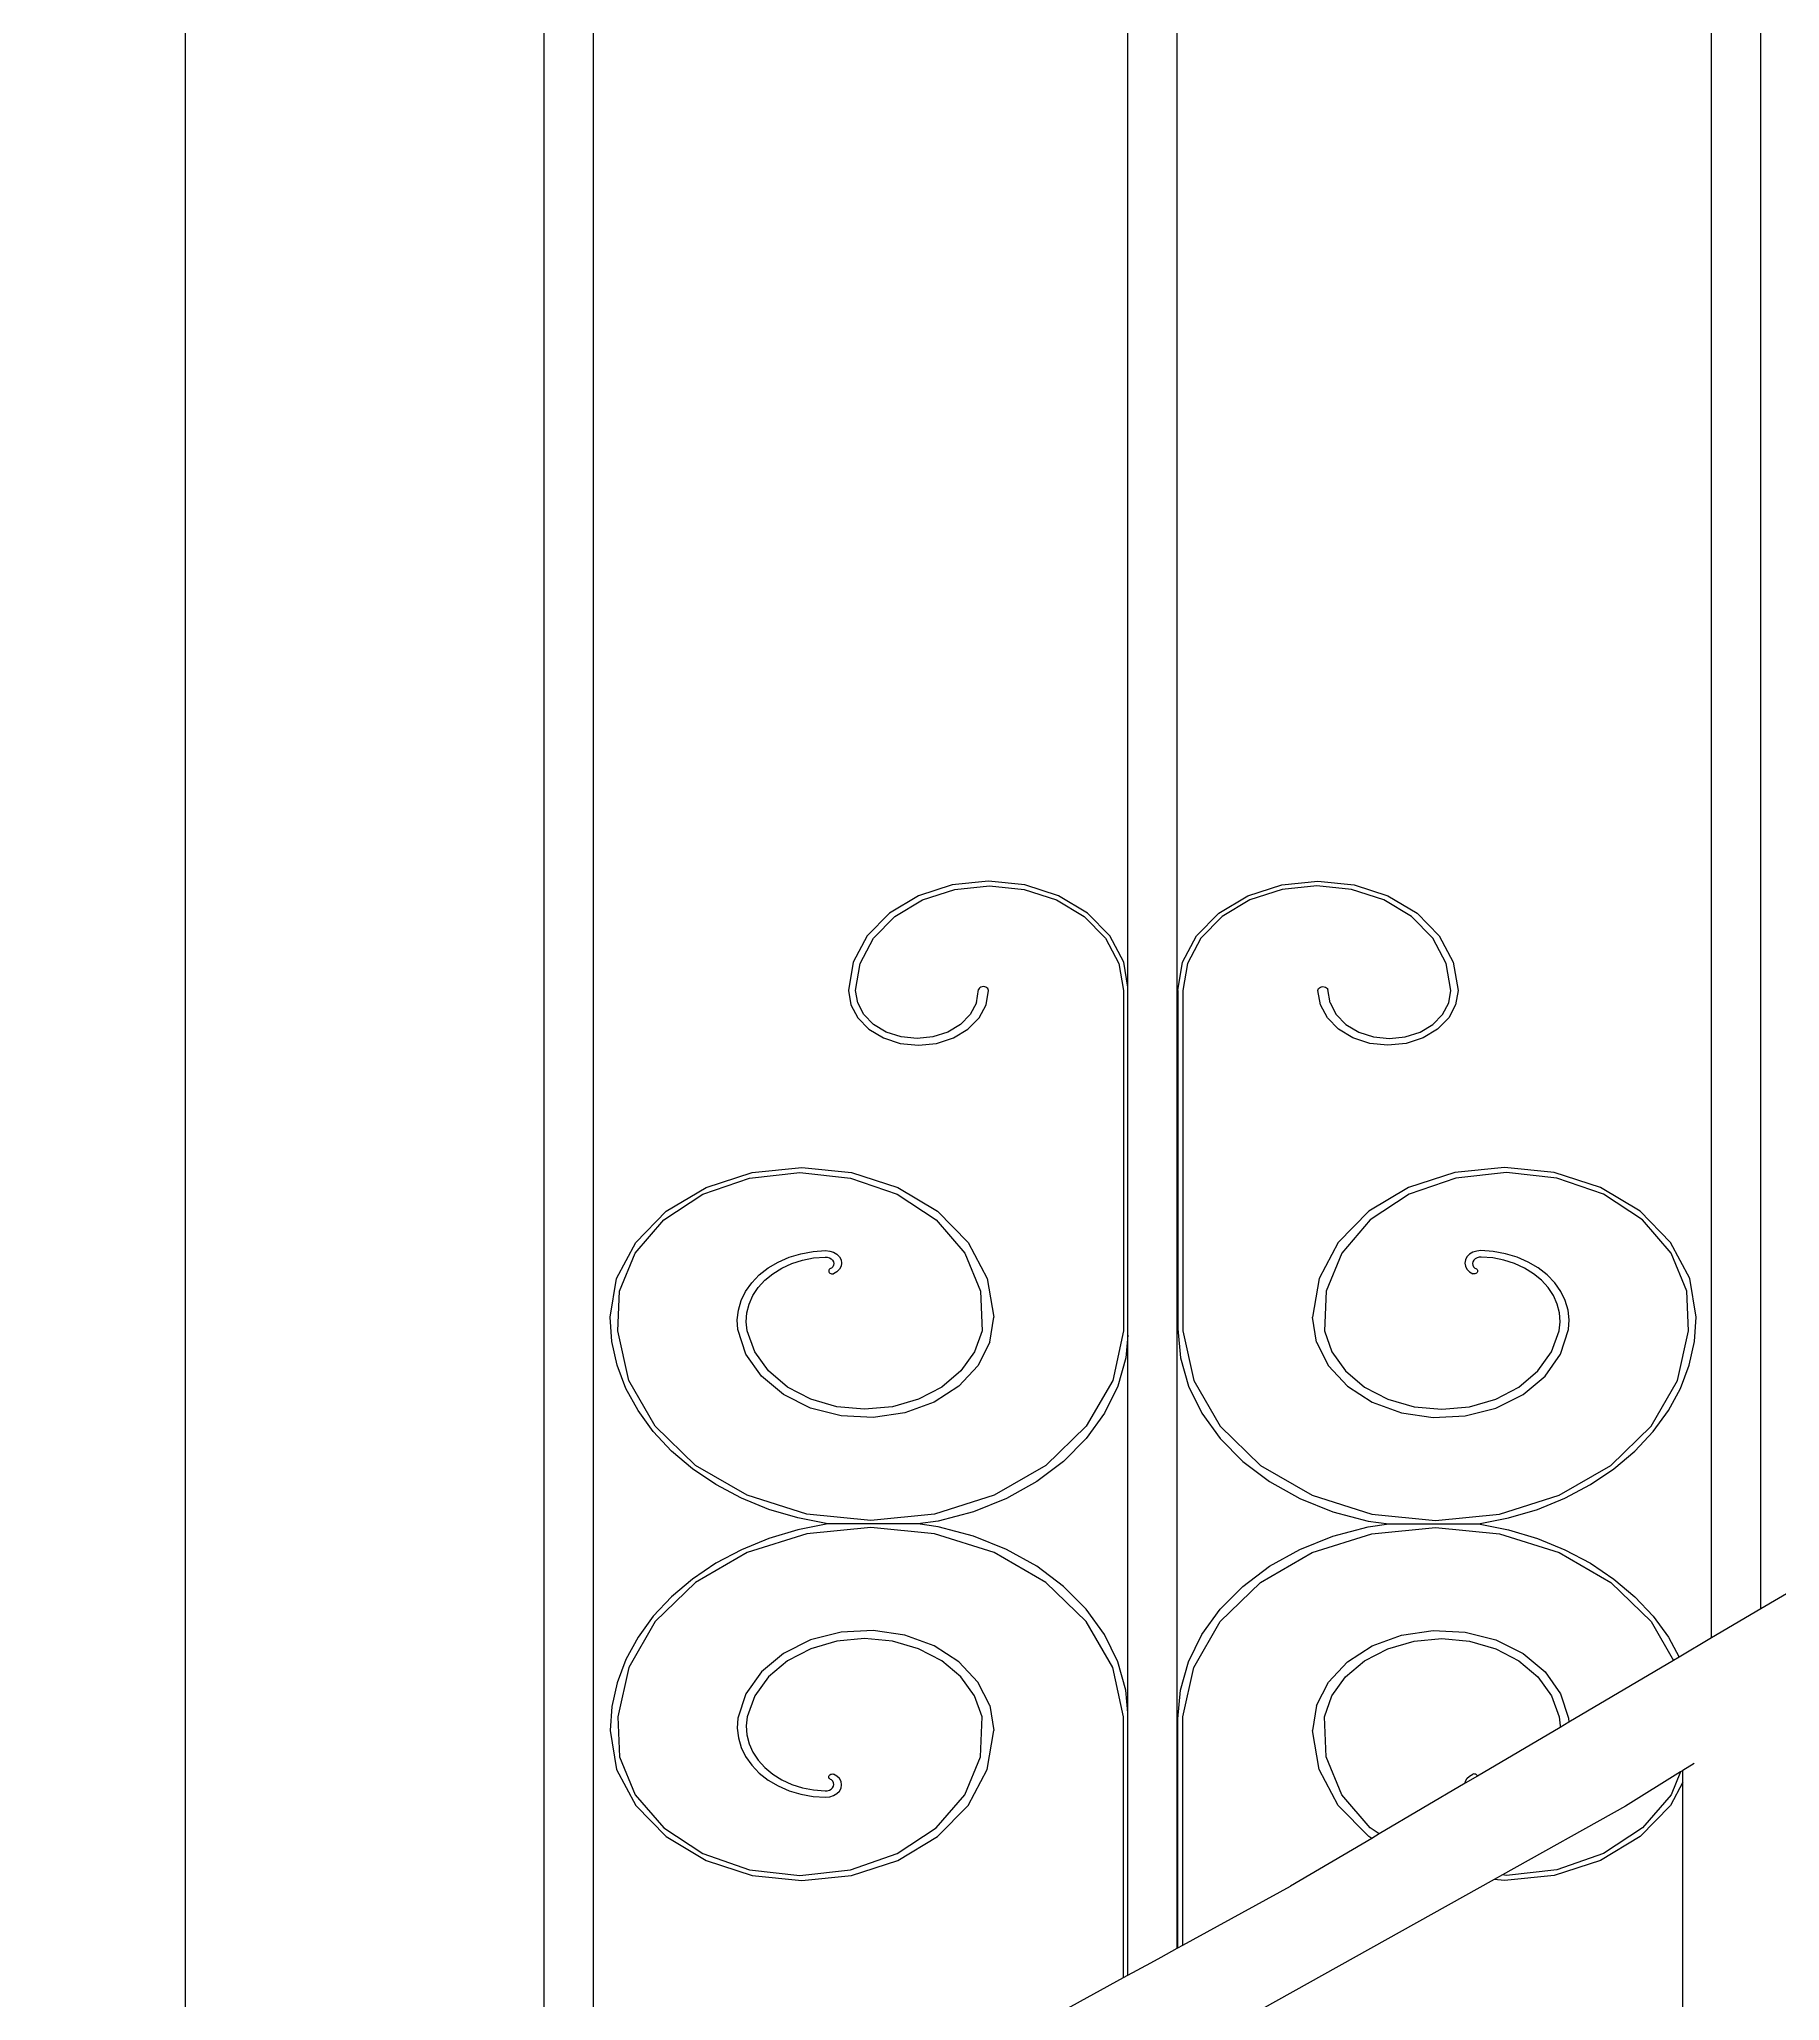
# Model space of a CAD drawing. Header units: millimetres. Extents: x 173236 to 801264, y -94969 to 615039.
# Drawn here: x 550183 to 550643, y -1445 to -926 of the extents above; entities that cross this region are included whole.
import ezdxf

# ---------------------------------------------------------------- set-up
doc = ezdxf.new("R2010")
doc.units = ezdxf.units.MM
doc.header["$MEASUREMENT"] = 0
doc.header["$PDMODE"] = 2
for name, color, linetype in [('VOX-A-ANNO-DIMS', 160, 'Continuous'), ('VOX-A-STAIRS-STEPS', 140, 'Continuous'), ('VOX-A-WALL-PATT', 233, 'Continuous')]:
    doc.layers.add(name, color=color, linetype=linetype)
doc.styles.add('1.5 mm Rotis Annotative', font='', dxfattribs={"height": 1.5})
doc.styles.get('1.5 mm Rotis Annotative').set_extended_font_data('Rotis Sans Serif')
doc.dimstyles.new('1.5 mm Rotis Annotative', dxfattribs={"dimtxt": 1.5, "dimasz": 1, "dimexe": 1.5, "dimexo": 0, "dimgap": 1, "dimtad": 1, "dimdec": 0, "dimrnd": 5, "dimzin": 0, "dimdsep": 46, "dimtxsty": '1.5 mm Rotis Annotative', "dimblk": 'ARCHTICK', "dimcen": 0.09, "dimdle": 1, "dimadec": 0, "dimazin": 0, "dimtfac": 1, "dimtdec": 0, "dimtofl": 0, "dimtmove": 1, "dimatfit": 3, "dimfxl": 2, "dimfxlon": 1, "dimtolj": 1, "dimtzin": 0, "dimarcsym": 0})

# ---------------------------------------------------------------- blocks, each defined once
blk = doc.blocks.new('SS')
at = {"layer": 'VOX-A-WALL-PATT'}
for p, q in [((291861.84, -147.72), (291861.84, 475.35)), ((291874.58, -155.23), (291874.58, 475.35)), ((292012.56, -235.39), (292012.56, 475.35)), ((292025.29, 12.9), (292025.29, 475.35)), ((292163.27, -316.31), (292163.27, 475.35)), ((292176.01, -322.78), (292176.01, 475.35)), ((292268.76, 475.35), (292268.76, -369.88)), ((291958.15, 36.51), (291950.65, 32.02)), ((291966.87, 39.34), (291958.15, 36.51)), ((291959.23, 35.44), (291967.57, 38.14)), ((291976.23, 40.3), (291966.87, 39.34)), ((291967.57, 38.14), (291976.52, 39.07)), ((291985.6, 39.34), (291976.23, 40.3)), ((291976.52, 39.07), (291985.48, 38.14)), ((291985.48, 38.14), (291993.82, 35.44)), ((291994.32, 36.51), (291985.6, 39.34)), ((292001.81, 32.02), (291994.32, 36.51)), ((292035.74, 32.02), (292043.23, 36.51)), ((292043.23, 36.51), (292051.95, 39.34)), ((292052.07, 38.14), (292043.73, 35.44)), ((292051.95, 39.34), (292061.32, 40.3)), ((292061.03, 39.07), (292052.07, 38.14)), ((292069.98, 38.14), (292061.03, 39.07)), ((292061.32, 40.3), (292070.68, 39.34)), ((292078.32, 35.44), (292069.98, 38.14)), ((292070.68, 39.34), (292079.4, 36.51)), ((292079.4, 36.51), (292086.9, 32.02)), ((291950.65, 32.02), (291944.91, 26.16)), ((291946.57, 25.54), (291952.06, 31.14)), ((291952.06, 31.14), (291959.23, 35.44)), ((291993.82, 35.44), (292000.98, 31.14)), ((292000.98, 31.14), (292006.48, 25.54)), ((292007.56, 26.16), (292001.81, 32.02)), ((292029.99, 26.16), (292035.74, 32.02)), ((292036.57, 31.14), (292031.07, 25.54)), ((292043.73, 35.44), (292036.57, 31.14)), ((292085.49, 31.14), (292078.32, 35.44)), ((292090.98, 25.54), (292085.49, 31.14)), ((292086.9, 32.02), (292092.65, 26.16)), ((291944.91, 26.16), (291941.29, 19.34)), ((291943.11, 19.02), (291946.57, 25.54)), ((292006.48, 25.54), (292009.94, 19.02)), ((292011.17, 19.34), (292007.56, 26.16)), ((292026.38, 19.34), (292029.99, 26.16)), ((292031.07, 25.54), (292027.61, 19.02)), ((292094.44, 19.02), (292090.98, 25.54)), ((292092.65, 26.16), (292096.26, 19.34)), ((291941.29, 19.34), (291940.06, 12.02)), ((291941.93, 12.02), (291943.11, 19.02)), ((292009.94, 19.02), (292011.12, 12.02)), ((292012.41, 12.02), (292011.17, 19.34)), ((292025.29, 12.9), (292026.38, 19.34)), ((292027.61, 19.02), (292026.43, 12.02)), ((292095.62, 12.02), (292094.44, 19.02)), ((292096.26, 19.34), (292097.49, 12.02)), ((291940.06, 12.02), (291940.68, 8.36)), ((291942.47, 8.81), (291941.93, 12.02)), ((291973.11, 8.81), (291973.7, 12.28)), ((291973.82, 12.52), (291973.7, 12.28)), ((291974.03, 12.73), (291973.82, 12.52)), ((291974.3, 12.89), (291974.03, 12.73)), ((291974.61, 12.99), (291974.3, 12.89)), ((291974.94, 13.03), (291974.61, 12.99)), ((291975.28, 12.99), (291974.94, 13.03)), ((291975.59, 12.89), (291975.28, 12.99)), ((291975.86, 12.73), (291975.59, 12.89)), ((291975.62, 8.36), (291976.23, 12.02)), ((291976.06, 12.52), (291975.86, 12.73)), ((291976.19, 12.28), (291976.06, 12.52)), ((291976.23, 12.02), (291976.19, 12.28)), ((292011.12, 12.02), (292011.12, -75.92)), ((292012.41, 12.02), (292012.41, -75.4)), ((292025.29, -76.99), (292025.29, 12.9)), ((292026.43, 12.02), (292026.43, -75.92)), ((292061.32, 12.02), (292061.36, 12.28)), ((292061.93, 8.36), (292061.32, 12.02)), ((292061.36, 12.28), (292061.49, 12.52)), ((292061.49, 12.52), (292061.7, 12.73)), ((292061.7, 12.73), (292061.96, 12.89)), ((292061.96, 12.89), (292062.27, 12.99)), ((292062.27, 12.99), (292062.61, 13.03)), ((292062.61, 13.03), (292062.94, 12.99)), ((292062.94, 12.99), (292063.25, 12.89)), ((292063.25, 12.89), (292063.52, 12.73)), ((292063.52, 12.73), (292063.73, 12.52)), ((292063.73, 12.52), (292063.85, 12.28)), ((292064.44, 8.81), (292063.85, 12.28)), ((292095.08, 8.81), (292095.62, 12.02)), ((292097.49, 12.02), (292096.88, 8.36)), ((291940.68, 8.36), (291942.48, 4.95)), ((291944.06, 5.82), (291942.47, 8.81)), ((291946.58, 3.25), (291944.06, 5.82)), ((291971.53, 5.82), (291969.01, 3.25)), ((291973.11, 8.81), (291971.53, 5.82)), ((291973.81, 4.95), (291975.62, 8.36)), ((292063.74, 4.95), (292061.93, 8.36)), ((292064.44, 8.81), (292066.02, 5.82)), ((292066.02, 5.82), (292068.54, 3.25)), ((292090.97, 3.25), (292093.49, 5.82)), ((292093.49, 5.82), (292095.08, 8.81)), ((292096.88, 8.36), (292095.07, 4.95)), ((291942.48, 4.95), (291945.36, 2.02)), ((291945.36, 2.02), (291949.1, -0.23)), ((291949.86, 1.28), (291946.58, 3.25)), ((291953.69, 0.04), (291949.86, 1.28)), ((291957.79, -0.38), (291953.69, 0.04)), ((291961.9, 0.04), (291957.79, -0.38)), ((291965.72, 1.28), (291961.9, 0.04)), ((291969.01, 3.25), (291965.72, 1.28)), ((291967.19, -0.23), (291970.94, 2.02)), ((291970.94, 2.02), (291973.81, 4.95)), ((292066.61, 2.02), (292063.74, 4.95)), ((292070.36, -0.23), (292066.61, 2.02)), ((292068.54, 3.25), (292071.83, 1.28)), ((292071.83, 1.28), (292075.65, 0.04)), ((292075.65, 0.04), (292079.76, -0.38)), ((292079.76, -0.38), (292083.86, 0.04)), ((292083.86, 0.04), (292087.69, 1.28)), ((292087.69, 1.28), (292090.97, 3.25)), ((292092.19, 2.02), (292088.45, -0.23)), ((292095.07, 4.95), (292092.19, 2.02)), ((291949.1, -0.23), (291953.46, -1.64)), ((291953.46, -1.64), (291958.15, -2.12)), ((291958.15, -2.12), (291962.83, -1.64)), ((291962.83, -1.64), (291967.19, -0.23)), ((292074.72, -1.64), (292070.36, -0.23)), ((292079.4, -2.12), (292074.72, -1.64)), ((292084.09, -1.64), (292079.4, -2.12)), ((292088.45, -0.23), (292084.09, -1.64)), ((291903.31, -38.86), (291915.26, -34.99)), ((291914.52, -36.43), (291927.57, -34.99)), ((291915.26, -34.99), (291928.08, -33.67)), ((291927.57, -34.99), (291940.62, -36.43)), ((291928.08, -33.67), (291940.9, -34.99)), ((291940.9, -34.99), (291952.85, -38.86)), ((292096.65, -34.99), (292084.7, -38.86)), ((292109.47, -33.67), (292096.65, -34.99)), ((292109.98, -34.99), (292096.93, -36.43)), ((292122.29, -34.99), (292109.47, -33.67)), ((292123.03, -36.43), (292109.98, -34.99)), ((292134.24, -38.86), (292122.29, -34.99)), ((291893.05, -45.01), (291903.31, -38.86)), ((291902.48, -40.63), (291914.52, -36.43)), ((291940.62, -36.43), (291952.66, -40.63)), ((291952.85, -38.86), (291963.11, -45.01)), ((292084.7, -38.86), (292074.44, -45.01)), ((292096.93, -36.43), (292084.89, -40.63)), ((292135.07, -40.63), (292123.03, -36.43)), ((292144.5, -45.01), (292134.24, -38.86)), ((291885.18, -53.04), (291893.05, -45.01)), ((291892.4, -47.26), (291902.48, -40.63)), ((291952.66, -40.63), (291962.75, -47.26)), ((291963.11, -45.01), (291970.98, -53.04)), ((292074.44, -45.01), (292066.57, -53.04)), ((292084.89, -40.63), (292074.8, -47.26)), ((292145.16, -47.26), (292135.07, -40.63)), ((292152.37, -53.04), (292144.5, -45.01)), ((291885.04, -55.81), (291892.4, -47.26)), ((291962.75, -47.26), (291970.1, -55.81)), ((292074.8, -47.26), (292067.45, -55.81)), ((292152.51, -55.81), (292145.16, -47.26)), ((291880.23, -62.38), (291885.18, -53.04)), ((291927.79, -55.97), (291930.95, -55.4)), ((291930.95, -55.4), (291934.18, -55.17)), ((291934.18, -55.17), (291935.25, -55.28)), ((291935.25, -55.28), (291936.24, -55.6)), ((291936.24, -55.6), (291937.1, -56.12)), ((291970.98, -53.04), (291975.93, -62.38)), ((292066.57, -53.04), (292061.62, -62.38)), ((292101.31, -55.6), (292100.45, -56.12)), ((292102.3, -55.28), (292101.31, -55.6)), ((292103.37, -55.17), (292102.3, -55.28)), ((292106.6, -55.4), (292103.37, -55.17)), ((292109.76, -55.97), (292106.6, -55.4)), ((292157.32, -62.38), (292152.37, -53.04)), ((291881, -65.62), (291885.04, -55.81)), ((291917.06, -61.44), (291919.35, -59.65)), ((291919.35, -59.65), (291921.94, -58.12)), ((291920.56, -61.15), (291922.89, -59.7)), ((291921.94, -58.12), (291924.77, -56.89)), ((291922.89, -59.7), (291925.45, -58.52)), ((291924.77, -56.89), (291927.79, -55.97)), ((291925.45, -58.52), (291928.21, -57.64)), ((291928.21, -57.64), (291931.09, -57.07)), ((291931.09, -57.07), (291934.05, -56.82)), ((291934.05, -56.82), (291934.62, -56.86)), ((291934.62, -56.86), (291935.16, -57.02)), ((291935.03, -60.26), (291935, -60.45)), ((291935, -60.45), (291935.04, -60.65)), ((291935.13, -60.07), (291935.03, -60.26)), ((291935.04, -60.65), (291935.14, -60.84)), ((291935.28, -59.91), (291935.13, -60.07)), ((291935.16, -57.02), (291935.62, -57.28)), ((291935.48, -59.79), (291935.28, -59.91)), ((291935.72, -59.71), (291935.48, -59.79)), ((291935.62, -57.28), (291935.98, -57.63)), ((291936.05, -59.35), (291935.72, -59.71)), ((291935.98, -57.63), (291936.22, -58.04)), ((291936.25, -58.93), (291936.05, -59.35)), ((291936.22, -58.04), (291936.31, -58.48)), ((291937.1, -60.67), (291936.24, -61.18)), ((291936.31, -58.48), (291936.25, -58.93)), ((291937.1, -56.12), (291937.75, -56.78)), ((291937.75, -60), (291937.1, -60.67)), ((291937.75, -56.78), (291938.16, -57.56)), ((291938.16, -59.23), (291937.75, -60)), ((291938.16, -57.56), (291938.3, -58.39)), ((291938.3, -58.39), (291938.16, -59.23)), ((291970.1, -55.81), (291974.14, -65.62)), ((292067.45, -55.81), (292063.41, -65.62)), ((292099.39, -57.56), (292099.25, -58.39)), ((292099.25, -58.39), (292099.39, -59.23)), ((292099.8, -56.78), (292099.39, -57.56)), ((292099.39, -59.23), (292099.8, -60)), ((292100.45, -56.12), (292099.8, -56.78)), ((292099.8, -60), (292100.45, -60.67)), ((292100.45, -60.67), (292101.31, -61.18)), ((292101.33, -58.04), (292101.24, -58.48)), ((292101.24, -58.48), (292101.3, -58.93)), ((292101.3, -58.93), (292101.5, -59.35)), ((292101.57, -57.63), (292101.33, -58.04)), ((292101.5, -59.35), (292101.84, -59.71)), ((292101.93, -57.28), (292101.57, -57.63)), ((292101.84, -59.71), (292102.07, -59.79)), ((292102.39, -57.02), (292101.93, -57.28)), ((292102.07, -59.79), (292102.27, -59.91)), ((292102.27, -59.91), (292102.42, -60.07)), ((292102.93, -56.86), (292102.39, -57.02)), ((292102.51, -60.65), (292102.41, -60.84)), ((292102.42, -60.07), (292102.52, -60.26)), ((292102.55, -60.45), (292102.51, -60.65)), ((292102.52, -60.26), (292102.55, -60.45)), ((292103.5, -56.82), (292102.93, -56.86)), ((292106.46, -57.07), (292103.5, -56.82)), ((292109.34, -57.64), (292106.46, -57.07)), ((292112.1, -58.52), (292109.34, -57.64)), ((292112.78, -56.89), (292109.76, -55.97)), ((292114.66, -59.7), (292112.1, -58.52)), ((292115.61, -58.12), (292112.78, -56.89)), ((292116.99, -61.15), (292114.66, -59.7)), ((292118.2, -59.65), (292115.61, -58.12)), ((292120.49, -61.44), (292118.2, -59.65)), ((292156.55, -65.62), (292152.51, -55.81)), ((291878.54, -72.4), (291880.23, -62.38)), ((291880.57, -75.92), (291881, -65.62)), ((291912.38, -68.06), (291913.54, -65.69)), ((291913.54, -65.69), (291915.11, -63.47)), ((291915.11, -63.47), (291917.06, -61.44)), ((291915.42, -66.8), (291916.79, -64.74)), ((291916.79, -64.74), (291918.51, -62.84)), ((291918.51, -62.84), (291920.56, -61.15)), ((291935.14, -60.84), (291935.29, -60.99)), ((291935.29, -60.99), (291935.5, -61.11)), ((291935.5, -61.11), (291935.74, -61.19)), ((291935.74, -61.19), (291935.99, -61.21)), ((291935.99, -61.21), (291936.24, -61.18)), ((291974.14, -65.62), (291974.57, -75.92)), ((291975.93, -62.38), (291977.61, -72.4)), ((292061.62, -62.38), (292059.94, -72.4)), ((292063.41, -65.62), (292062.98, -75.92)), ((292101.56, -61.21), (292101.31, -61.18)), ((292101.81, -61.19), (292101.56, -61.21)), ((292102.05, -61.11), (292101.81, -61.19)), ((292102.26, -60.99), (292102.05, -61.11)), ((292102.41, -60.84), (292102.26, -60.99)), ((292119.04, -62.84), (292116.99, -61.15)), ((292120.76, -64.74), (292119.04, -62.84)), ((292122.44, -63.47), (292120.49, -61.44)), ((292122.13, -66.8), (292120.76, -64.74)), ((292124.01, -65.69), (292122.44, -63.47)), ((292125.17, -68.06), (292124.01, -65.69)), ((292156.98, -75.92), (292156.55, -65.62)), ((292159.01, -72.4), (292157.32, -62.38)), ((291911.38, -73.05), (291911.66, -70.53)), ((291911.66, -70.53), (291912.38, -68.06)), ((291913.86, -71.28), (291914.44, -69)), ((291914.44, -69), (291915.42, -66.8)), ((292123.11, -69), (292122.13, -66.8)), ((292123.69, -71.28), (292123.11, -69)), ((292125.89, -70.53), (292125.17, -68.06)), ((292126.17, -73.05), (292125.89, -70.53)), ((291879, -78.63), (291878.54, -72.4)), ((291883.37, -88.72), (291880.57, -75.92)), ((291911.55, -75.58), (291911.38, -73.05)), ((291913.6, -81.89), (291911.55, -75.58)), ((291913.7, -73.61), (291913.86, -71.28)), ((291913.96, -75.92), (291913.7, -73.61)), ((291915.92, -81.35), (291913.96, -75.92)), ((291974.57, -75.92), (291972.61, -81.35)), ((291976.57, -78.85), (291977.61, -72.4)), ((292011.12, -75.92), (292008.32, -88.72)), ((292012.41, -75.4), (292011.71, -82.88)), ((292026.43, -75.92), (292029.23, -88.72)), ((292060.98, -78.85), (292059.94, -72.4)), ((292062.98, -75.92), (292064.94, -81.35)), ((292121.64, -81.35), (292123.59, -75.92)), ((292123.59, -75.92), (292123.85, -73.61)), ((292123.85, -73.61), (292123.69, -71.28)), ((292123.95, -81.89), (292126, -75.58)), ((292126, -75.58), (292126.17, -73.05)), ((292154.18, -88.72), (292156.98, -75.92)), ((292158.55, -78.63), (292159.01, -72.4)), ((291880.37, -84.78), (291879, -78.63)), ((291976.57, -78.85), (291973.51, -84.9)), ((292025.29, -174.58), (292025.29, -76.99)), ((292025.29, -76.99), (292025.84, -82.88)), ((292060.98, -78.85), (292064.04, -84.9)), ((292157.18, -84.78), (292158.55, -78.63)), ((291882.63, -90.77), (291880.37, -84.78)), ((291917.59, -87.59), (291913.6, -81.89)), ((291919.44, -86.27), (291915.92, -81.35)), ((291973.51, -84.9), (291968.61, -90.16)), ((291972.61, -81.35), (291969.09, -86.27)), ((292011.71, -82.88), (292009.62, -90.2)), ((292025.84, -82.88), (292027.93, -90.2)), ((292064.04, -84.9), (292068.94, -90.16)), ((292064.94, -81.35), (292068.46, -86.27)), ((292118.11, -86.27), (292121.64, -81.35)), ((292119.96, -87.59), (292123.95, -81.89)), ((292154.92, -90.77), (292157.18, -84.78)), ((291885.75, -96.51), (291882.63, -90.77)), ((291890.2, -100.55), (291883.37, -88.72)), ((291923.27, -92.34), (291917.59, -87.59)), ((291924.33, -90.42), (291919.44, -86.27)), ((291930.33, -93.55), (291924.33, -90.42)), ((291964.19, -90.42), (291958.2, -93.55)), ((291968.61, -90.16), (291962.2, -94.3)), ((291969.09, -86.27), (291964.19, -90.42)), ((292008.32, -88.72), (292001.49, -100.55)), ((292009.62, -90.2), (292006.19, -97.2)), ((292027.93, -90.2), (292031.36, -97.2)), ((292029.23, -88.72), (292036.06, -100.55)), ((292068.46, -86.27), (292073.36, -90.42)), ((292068.94, -90.16), (292075.35, -94.3)), ((292073.36, -90.42), (292079.36, -93.55)), ((292107.22, -93.55), (292113.22, -90.42)), ((292113.22, -90.42), (292118.11, -86.27)), ((292114.28, -92.34), (292119.96, -87.59)), ((292147.35, -100.55), (292154.18, -88.72)), ((292151.8, -96.51), (292154.92, -90.77)), ((291930.29, -95.84), (291923.27, -92.34)), ((291938.2, -97.86), (291930.29, -95.84)), ((291937.1, -95.5), (291930.33, -93.55)), ((291944.26, -96.17), (291937.1, -95.5)), ((291951.43, -95.5), (291944.26, -96.17)), ((291958.2, -93.55), (291951.43, -95.5)), ((291962.2, -94.3), (291954.67, -97.07)), ((292075.35, -94.3), (292082.88, -97.07)), ((292079.36, -93.55), (292086.12, -95.5)), ((292086.12, -95.5), (292093.29, -96.17)), ((292093.29, -96.17), (292100.45, -95.5)), ((292099.35, -97.86), (292107.26, -95.84)), ((292100.45, -95.5), (292107.22, -93.55)), ((292107.26, -95.84), (292114.28, -92.34)), ((291889.69, -101.94), (291885.75, -96.51)), ((291900.62, -110.66), (291890.2, -100.55)), ((291946.5, -98.28), (291938.2, -97.86)), ((291954.67, -97.07), (291946.5, -98.28)), ((292001.49, -100.55), (291991.07, -110.66)), ((292006.19, -97.2), (292001.49, -103.73)), ((292031.36, -97.2), (292036.06, -103.73)), ((292036.06, -100.55), (292046.48, -110.66)), ((292082.88, -97.07), (292091.05, -98.28)), ((292091.05, -98.28), (292099.35, -97.86)), ((292136.93, -110.66), (292147.35, -100.55)), ((292147.86, -101.94), (292151.8, -96.51)), ((291784.67, -102.19), (291861.84, -147.72)), ((291894.4, -106.97), (291889.69, -101.94)), ((292001.49, -103.73), (291995.62, -109.66)), ((292036.06, -103.73), (292041.93, -109.66)), ((292143.15, -106.97), (292147.86, -101.94)), ((291899.82, -111.56), (291894.4, -106.97)), ((291913.97, -118.38), (291900.62, -110.66)), ((291991.07, -110.66), (291977.72, -118.38)), ((291995.62, -109.66), (291988.71, -114.85)), ((292041.93, -109.66), (292048.84, -114.85)), ((292046.48, -110.66), (292059.83, -118.38)), ((292123.58, -118.38), (292136.93, -110.66)), ((292137.73, -111.56), (292143.15, -106.97)), ((291905.87, -115.62), (291899.82, -111.56)), ((291912.48, -119.12), (291905.87, -115.62)), ((291988.71, -114.85), (291980.9, -119.21)), ((292048.84, -114.85), (292056.65, -119.21)), ((292125.07, -119.12), (292131.68, -115.62)), ((292131.68, -115.62), (292137.73, -111.56)), ((291919.56, -122.01), (291912.48, -119.12)), ((291929.38, -123.22), (291913.97, -118.38)), ((291977.72, -118.38), (291962.31, -123.22)), ((291980.9, -119.21), (291972.37, -122.62)), ((292056.65, -119.21), (292065.18, -122.62)), ((292059.83, -118.38), (292075.24, -123.22)), ((292108.17, -123.22), (292123.58, -118.38)), ((292117.99, -122.01), (292125.07, -119.12)), ((291927.01, -124.24), (291919.56, -122.01)), ((291934.74, -125.79), (291927.01, -124.24)), ((291934.74, -125.79), (291927.01, -127.34)), ((291945.85, -124.87), (291929.38, -123.22)), ((291957.96, -125.79), (291934.74, -125.79)), ((291962.31, -123.22), (291945.85, -124.87)), ((291963.29, -125.03), (291957.96, -125.79)), ((291963.29, -126.55), (291957.96, -125.79)), ((291972.37, -122.62), (291963.29, -125.03)), ((291972.37, -128.95), (291963.29, -126.55)), ((292065.18, -122.62), (292074.26, -125.03)), ((292065.18, -128.95), (292074.26, -126.55)), ((292074.26, -125.03), (292079.59, -125.79)), ((292074.26, -126.55), (292079.59, -125.79)), ((292075.24, -123.22), (292091.71, -124.87)), ((292079.59, -125.79), (292102.81, -125.79)), ((292091.71, -124.87), (292108.17, -123.22)), ((292102.81, -125.79), (292110.54, -124.24)), ((292102.81, -125.79), (292110.54, -127.34)), ((292110.54, -124.24), (292117.99, -122.01)), ((291919.56, -129.57), (291912.48, -132.45)), ((291929.38, -128.35), (291913.97, -133.19)), ((291927.01, -127.34), (291919.56, -129.57)), ((291945.85, -126.7), (291929.38, -128.35)), ((291962.31, -128.35), (291945.85, -126.7)), ((291977.72, -133.19), (291962.31, -128.35)), ((291980.9, -132.37), (291972.37, -128.95)), ((292056.65, -132.37), (292065.18, -128.95)), ((292059.83, -133.19), (292075.24, -128.35)), ((292075.24, -128.35), (292091.71, -126.7)), ((292091.71, -126.7), (292108.17, -128.35)), ((292108.17, -128.35), (292123.58, -133.19)), ((292110.54, -127.34), (292117.99, -129.57)), ((292117.99, -129.57), (292125.07, -132.45)), ((291905.87, -135.95), (291899.82, -140.02)), ((291913.97, -133.19), (291900.62, -140.92)), ((291912.48, -132.45), (291905.87, -135.95)), ((291991.07, -140.92), (291977.72, -133.19)), ((291988.71, -136.72), (291980.9, -132.37)), ((291995.62, -141.91), (291988.71, -136.72)), ((292041.93, -141.91), (292048.84, -136.72)), ((292046.48, -140.92), (292059.83, -133.19)), ((292048.84, -136.72), (292056.65, -132.37)), ((292123.58, -133.19), (292136.93, -140.92)), ((292125.07, -132.45), (292131.68, -135.95)), ((292131.68, -135.95), (292137.73, -140.02)), ((291900.62, -140.92), (291890.2, -151.02)), ((291899.82, -140.02), (291894.4, -144.6)), ((292001.49, -151.02), (291991.07, -140.92)), ((292036.06, -151.02), (292046.48, -140.92)), ((292136.93, -140.92), (292147.35, -151.02)), ((292137.73, -140.02), (292143.15, -144.6)), ((291894.4, -144.6), (291889.69, -149.64)), ((292001.49, -147.84), (291995.62, -141.91)), ((292036.06, -147.84), (292041.93, -141.91)), ((292143.15, -144.6), (292147.86, -149.64)), ((291861.84, -147.72), (291874.58, -155.23)), ((291890.2, -151.02), (291884.42, -161.04)), ((291889.69, -149.64), (291885.75, -155.06)), ((292006.19, -154.38), (292001.49, -147.84)), ((292008.32, -162.85), (292001.49, -151.02)), ((292029.23, -162.85), (292036.06, -151.02)), ((292031.36, -154.38), (292036.06, -147.84)), ((292147.35, -151.02), (292154.18, -162.85)), ((292147.86, -149.64), (292151.8, -155.06)), ((291874.58, -155.23), (291882.97, -160.18)), ((291885.75, -155.06), (291882.97, -160.18)), ((291930.29, -155.73), (291923.27, -159.23)), ((291938.2, -153.71), (291930.29, -155.73)), ((291937.1, -156.07), (291930.33, -158.02)), ((291944.26, -155.41), (291937.1, -156.07)), ((291946.5, -153.3), (291938.2, -153.71)), ((291951.43, -156.07), (291944.26, -155.41)), ((291954.67, -154.51), (291946.5, -153.3)), ((291958.2, -158.02), (291951.43, -156.07)), ((291962.2, -157.27), (291954.67, -154.51)), ((292009.62, -161.38), (292006.19, -154.38)), ((292027.93, -161.38), (292031.36, -154.38)), ((292075.35, -157.27), (292082.88, -154.51)), ((292079.36, -158.02), (292086.12, -156.07)), ((292082.88, -154.51), (292091.05, -153.3)), ((292086.12, -156.07), (292093.29, -155.41)), ((292091.05, -153.3), (292099.35, -153.71)), ((292093.29, -155.41), (292100.45, -156.07)), ((292099.35, -153.71), (292107.26, -155.73)), ((292100.45, -156.07), (292107.22, -158.02)), ((292107.26, -155.73), (292114.28, -159.23)), ((292151.8, -155.06), (292154.92, -160.81)), ((291882.97, -160.18), (291884.42, -161.04)), ((291884.42, -161.04), (291911.48, -177)), ((291923.27, -159.23), (291917.59, -163.98)), ((291924.33, -161.16), (291919.44, -165.3)), ((291930.33, -158.02), (291924.33, -161.16)), ((291964.19, -161.16), (291958.2, -158.02)), ((291968.61, -161.41), (291962.2, -157.27)), ((291969.09, -165.3), (291964.19, -161.16)), ((291973.51, -166.67), (291968.61, -161.41)), ((292011.71, -168.69), (292009.62, -161.38)), ((292025.84, -168.69), (292027.93, -161.38)), ((292064.04, -166.67), (292068.94, -161.41)), ((292068.46, -165.3), (292073.36, -161.16)), ((292068.94, -161.41), (292075.35, -157.27)), ((292073.36, -161.16), (292079.36, -158.02)), ((292107.22, -158.02), (292113.22, -161.16)), ((292113.22, -161.16), (292118.11, -165.3)), ((292114.28, -159.23), (292119.96, -163.98)), ((292154.92, -160.81), (292157.18, -166.79)), ((291917.59, -163.98), (291913.6, -169.68)), ((291919.44, -165.3), (291915.92, -170.22)), ((291972.61, -170.22), (291969.09, -165.3)), ((291976.57, -172.72), (291973.51, -166.67)), ((292011.12, -175.65), (292008.32, -162.85)), ((292026.43, -175.65), (292029.23, -162.85)), ((292060.98, -172.72), (292064.04, -166.67)), ((292064.94, -170.22), (292068.46, -165.3)), ((292118.11, -165.3), (292121.64, -170.22)), ((292119.96, -163.98), (292123.95, -169.68)), ((292154.18, -162.85), (292156.98, -175.65)), ((292157.18, -166.79), (292158.55, -172.94)), ((291913.6, -169.68), (291911.55, -175.99)), ((291915.92, -170.22), (291913.96, -175.65)), ((291974.57, -175.65), (291972.61, -170.22)), ((292012.41, -176.17), (292011.71, -168.69)), ((292025.29, -174.58), (292025.84, -168.69)), ((292062.98, -175.65), (292064.94, -170.22)), ((292121.64, -170.22), (292123.59, -175.65)), ((292123.95, -169.68), (292126, -175.99)), ((291911.55, -175.99), (291911.48, -177)), ((291911.48, -177), (291913.73, -178.33)), ((291913.96, -175.65), (291913.7, -177.97)), ((291974.14, -185.95), (291974.57, -175.65)), ((291976.57, -172.72), (291977.61, -179.17)), ((292011.12, -234.6), (292011.12, -175.65)), ((292012.41, -235.31), (292012.41, -176.17)), ((292025.29, -242.36), (292025.29, -174.58)), ((292026.43, -242.99), (292026.43, -175.65)), ((292060.98, -172.72), (292059.94, -179.17)), ((292063.41, -185.95), (292062.98, -175.65)), ((292123.59, -175.65), (292123.85, -177.97)), ((292126, -175.99), (292126.17, -178.52)), ((292156.98, -175.65), (292156.55, -185.95)), ((292158.55, -172.94), (292159.01, -179.17)), ((291913.7, -177.97), (291913.73, -178.33)), ((291913.73, -178.33), (291935.04, -190.9)), ((291975.93, -189.2), (291977.61, -179.17)), ((292061.62, -189.2), (292059.94, -179.17)), ((292123.69, -180.29), (292123.11, -182.57)), ((292123.85, -177.97), (292123.69, -180.29)), ((292125.89, -181.05), (292125.17, -183.52)), ((292126.17, -178.52), (292125.89, -181.05)), ((292159.01, -179.17), (292157.32, -189.2)), ((291970.1, -195.76), (291974.14, -185.95)), ((292067.45, -195.76), (292063.41, -185.95)), ((292120.76, -186.84), (292119.04, -188.73)), ((292122.13, -184.77), (292120.76, -186.84)), ((292123.11, -182.57), (292122.13, -184.77)), ((292124.01, -185.88), (292122.44, -188.1)), ((292125.17, -183.52), (292124.01, -185.88)), ((292156.55, -185.95), (292152.51, -195.76)), ((291879.11, -187.67), (291881.99, -189.46)), ((291881.99, -189.46), (291882.6, -189.85)), ((291881.99, -192.52), (291881.99, -189.46)), ((291881.99, -192.52), (291885.18, -198.54)), ((291881.99, -390.81), (291881.99, -192.52)), ((291882.6, -189.85), (291885.04, -195.76)), ((291882.6, -189.85), (291896.82, -198.71)), ((291935.04, -190.9), (291935.14, -190.74)), ((291935.04, -190.9), (291938.24, -192.79)), ((291935.14, -190.74), (291935.29, -190.58)), ((291935.29, -190.58), (291935.5, -190.46)), ((291935.5, -190.46), (291935.74, -190.38)), ((291935.74, -190.38), (291935.99, -190.36)), ((291935.99, -190.36), (291936.24, -190.39)), ((291937.1, -190.9), (291936.24, -190.39)), ((291937.75, -191.57), (291937.1, -190.9)), ((291938.16, -192.35), (291937.75, -191.57)), ((291938.24, -192.79), (291938.16, -192.35)), ((291970.98, -198.54), (291975.93, -189.2)), ((292066.57, -198.54), (292061.62, -189.2)), ((292099.25, -193.18), (292099.39, -192.35)), ((292099.39, -192.35), (292099.8, -191.57)), ((292099.8, -191.57), (292100.45, -190.9)), ((292100.45, -190.9), (292101.31, -190.39)), ((292101.3, -192.65), (292101.5, -192.23)), ((292101.56, -190.36), (292101.31, -190.39)), ((292101.5, -192.23), (292101.84, -191.86)), ((292101.81, -190.38), (292101.56, -190.36)), ((292102.05, -190.46), (292101.81, -190.38)), ((292101.84, -191.86), (292102.07, -191.79)), ((292102.26, -190.58), (292102.05, -190.46)), ((292102.07, -191.79), (292102.27, -191.66)), ((292102.41, -190.74), (292102.26, -190.58)), ((292102.27, -191.66), (292102.42, -191.5)), ((292102.51, -190.92), (292102.41, -190.74)), ((292102.42, -191.5), (292102.52, -191.32)), ((292102.55, -191.12), (292102.51, -190.92)), ((292102.52, -191.32), (292102.55, -191.12)), ((292114.66, -191.87), (292112.1, -193.05)), ((292116.99, -190.42), (292114.66, -191.87)), ((292118.2, -191.93), (292115.61, -193.46)), ((292119.04, -188.73), (292116.99, -190.42)), ((292120.49, -190.13), (292118.2, -191.93)), ((292122.44, -188.1), (292120.49, -190.13)), ((292157.32, -189.2), (292152.37, -198.54)), ((291885.04, -195.76), (291892.4, -204.31)), ((291938.24, -192.79), (291960.4, -205.86)), ((291962.75, -204.31), (291970.1, -195.76)), ((292074.8, -204.31), (292067.45, -195.76)), ((292099.39, -194.01), (292099.25, -193.18)), ((292099.8, -194.79), (292099.39, -194.01)), ((292100.45, -195.46), (292099.8, -194.79)), ((292101.31, -195.97), (292100.45, -195.46)), ((292101.24, -193.09), (292101.3, -192.65)), ((292101.33, -193.54), (292101.24, -193.09)), ((292102.3, -196.29), (292101.31, -195.97)), ((292101.57, -193.94), (292101.33, -193.54)), ((292101.93, -194.29), (292101.57, -193.94)), ((292102.39, -194.55), (292101.93, -194.29)), ((292103.37, -196.4), (292102.3, -196.29)), ((292102.93, -194.71), (292102.39, -194.55)), ((292103.5, -194.76), (292102.93, -194.71)), ((292106.6, -196.18), (292103.37, -196.4)), ((292106.46, -194.51), (292103.5, -194.76)), ((292109.34, -193.93), (292106.46, -194.51)), ((292109.76, -195.6), (292106.6, -196.18)), ((292112.1, -193.05), (292109.34, -193.93)), ((292112.78, -194.69), (292109.76, -195.6)), ((292115.61, -193.46), (292112.78, -194.69)), ((292152.51, -195.76), (292145.16, -204.31)), ((291885.18, -198.54), (291893.05, -206.56)), ((291896.82, -198.71), (291928.62, -216.47)), ((291963.11, -206.56), (291970.98, -198.54)), ((292074.44, -206.56), (292066.57, -198.54)), ((292152.37, -198.54), (292144.5, -206.56)), ((291892.4, -204.31), (291902.48, -210.95)), ((291893.05, -206.56), (291903.31, -212.71)), ((291960.4, -205.86), (291962.75, -204.31)), ((291960.4, -205.86), (291962.35, -207.01)), ((291962.35, -207.01), (291963.11, -206.56)), ((291962.35, -207.01), (291983.32, -219.38)), ((292084.7, -212.71), (292074.44, -206.56)), ((292084.89, -210.95), (292074.8, -204.31)), ((292144.5, -206.56), (292134.24, -212.71)), ((292145.16, -204.31), (292135.07, -210.95)), ((291902.48, -210.95), (291914.52, -215.15)), ((291903.31, -212.71), (291915.26, -216.58)), ((292096.65, -216.58), (292084.7, -212.71)), ((292096.93, -215.15), (292084.89, -210.95)), ((292134.24, -212.71), (292122.29, -216.58)), ((292135.07, -210.95), (292123.03, -215.15)), ((291914.52, -215.15), (291927.57, -216.58)), ((291915.26, -216.58), (291928.08, -217.9)), ((291927.57, -216.58), (291928.62, -216.47)), ((291928.08, -217.9), (291930.71, -217.63)), ((291928.62, -216.47), (291930.71, -217.63)), ((291930.71, -217.63), (292002.75, -257.86)), ((292109.47, -217.9), (292096.65, -216.58)), ((292109.98, -216.58), (292096.93, -215.15)), ((292122.29, -216.58), (292109.47, -217.9)), ((292123.03, -215.15), (292109.98, -216.58)), ((292011.12, -234.6), (291983.32, -219.38)), ((292012.41, -235.31), (292011.12, -234.6)), ((292012.56, -235.39), (292012.41, -235.31)), ((292016.7, -237.66), (292012.56, -235.39)), ((292019.43, -239.16), (292016.7, -237.66)), ((292025.29, -242.36), (292019.43, -239.16)), ((292026.43, -242.99), (292025.29, -242.36)), ((292061.55, -262.22), (292026.43, -242.99))]:
    blk.add_line(p, q, dxfattribs=at)
blk = doc.blocks.new('_ArchTick')
at = {"color": 0, "linetype": 'ByBlock', "const_width": 0.15}
blk.add_lwpolyline([(-0.5, -0.5), (0.5, 0.5)], dxfattribs=at)
blk = doc.blocks.new('*D663')
at = {"layer": 'Defpoints', "color": 0, "transparency": 16777216}
for p in [(537437.71, -523.82), (560519.09, -523.82), (553695.97, -1723.82)]:
    blk.add_point(p, dxfattribs=at)
at = {"layer": 'VOX-A-ANNO-DIMS', "color": 0, "lineweight": -2, "transparency": 16777216}
for p, q in [((537437.71, -1823.82), (537437.71, -423.82)), ((537637.71, -523.82), (537287.71, -523.82)), ((537637.71, -1723.82), (537287.71, -1723.82))]:
    blk.add_line(p, q, dxfattribs=at)
at = {"layer": 'VOX-A-ANNO-DIMS', "color": 0, "lineweight": -2, "transparency": 16777216, "xscale": 100, "yscale": 100, "zscale": 100}
for p, rotation in [((537437.71, -523.82), 90), ((537437.71, -1723.82), 270)]:
    blk.add_blockref('_ArchTick', p, dxfattribs=dict(at, rotation=rotation))
at = {"layer": 'VOX-A-ANNO-DIMS', "color": 0, "transparency": 16777216, "insert": (537261.51, -1123.82), "char_height": 150, "attachment_point": 5, "rotation": 90, "style": '1.5 mm Rotis Annotative'}
blk.add_mtext('\\A1;1200', dxfattribs=at)
blk = doc.blocks.new('*D665')
at = {"layer": 'Defpoints', "color": 0, "transparency": 16777216}
for p in [(641539.18, 61543.32), (642299.94, 61543.32), (642299.94, 61417.89), (536630.73, -523.82), (560469.09, -523.82), (547516.89, -20473.82)]:
    blk.add_point(p, dxfattribs=at)
at = {"layer": 'VOX-A-ANNO-DIMS', "color": 0, "lineweight": -2, "transparency": 16777216}
for p, q in [((641539.18, 61543.32), (641539.18, 61267.89)), ((642299.94, 61543.32), (642299.94, 61267.89)), ((641439.18, 61417.89), (642399.94, 61417.89)), ((536630.73, -20573.82), (536630.73, -423.82)), ((536830.73, -523.82), (536480.73, -523.82)), ((536830.73, -20473.82), (536480.73, -20473.82))]:
    blk.add_line(p, q, dxfattribs=at)
at = {"layer": 'VOX-A-ANNO-DIMS', "color": 0, "lineweight": -2, "transparency": 16777216, "xscale": 100, "yscale": 100, "zscale": 100}
for p, rotation in [((641539.18, 61417.89), 180), ((536630.73, -523.82), 90), ((536630.73, -20473.82), 270)]:
    blk.add_blockref('_ArchTick', p, dxfattribs=dict(at, rotation=rotation))
blk.add_blockref('_ArchTick', (642299.94, 61417.89), dxfattribs=at)
at = {"layer": 'VOX-A-ANNO-DIMS', "color": 0, "transparency": 16777216, "insert": (641919.56, 61594.09), "char_height": 150, "attachment_point": 5, "style": '1.5 mm Rotis Annotative'}
blk.add_mtext('\\A1;760', dxfattribs=at)
at = {"layer": 'VOX-A-ANNO-DIMS', "color": 0, "transparency": 16777216, "insert": (536454.54, -10498.82), "char_height": 150, "attachment_point": 5, "rotation": 90, "style": '1.5 mm Rotis Annotative'}
blk.add_mtext('\\A1;19950', dxfattribs=at)

msp = doc.modelspace()

# ---------------------------------------------------------------- block references
at = {"layer": 'VOX-A-STAIRS-STEPS', "xscale": -1.024232788984593, "yscale": 1.024232788984593, "zscale": 1.024232788984593}
msp.add_blockref('SS', (849572.41, -1190.1), dxfattribs=at)

# ---------------------------------------------------------------- dimensions: what is measured, and where the dimension line sits
at = {"layer": 'VOX-A-ANNO-DIMS'}
for base, p1, p2, picture, middle in [((536630.73, -523.82), (547516.89, -20473.82), (560469.09, -523.82), '*D665', (536454.54, -10498.82)), ((537437.71, -523.82), (553695.97, -1723.82), (560519.09, -523.82), '*D663', (537261.51, -1123.82))]:
    dim = msp.add_linear_dim(base=base, p1=p1, p2=p2, angle=270, dimstyle='1.5 mm Rotis Annotative', dxfattribs=at)
    dim.commit()
    dim.dimension.update_dxf_attribs({"geometry": picture, "text_midpoint": middle})

doc.saveas('drawing.dxf')
